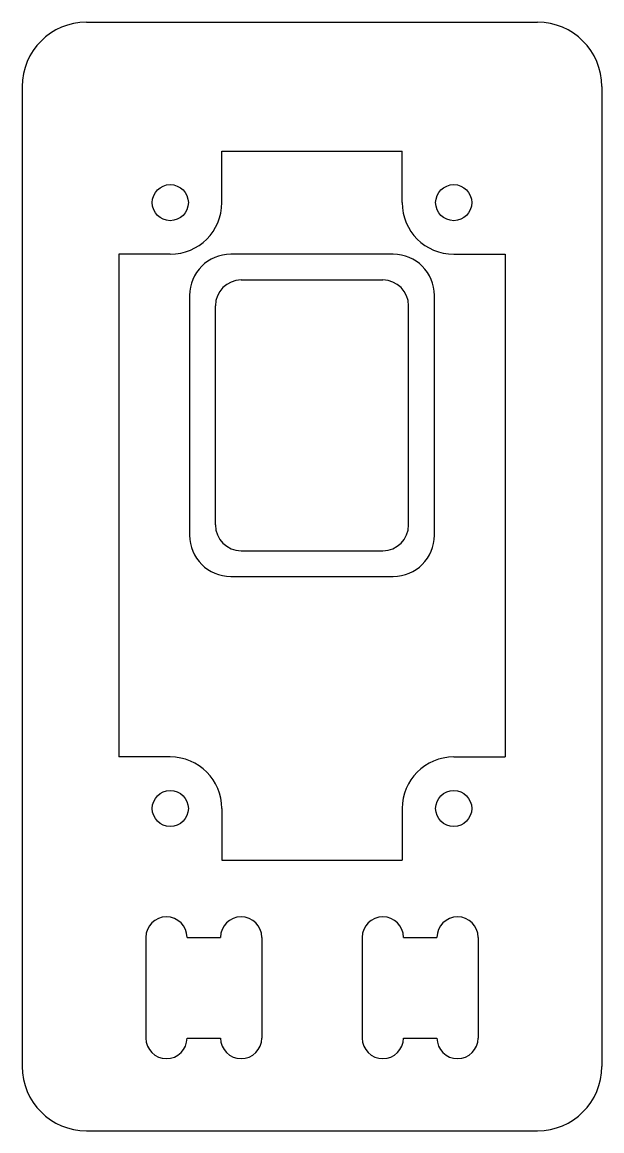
# Model space of a CAD drawing. Extents: x -15 to 30, y -45 to 41.
import ezdxf

# ---------------------------------------------------------------- set-up
doc = ezdxf.new("R2010")
doc.units = 0
doc.layers.get('0').update_dxf_attribs({"linetype": 'CONTINUOUS'})

msp = doc.modelspace()

# ---------------------------------------------------------------- linework, layer by layer
at = {"color": 7, "linetype": 'CONTINUOUS'}
for p, q in [((-10, 41), (25, 41)), ((-15, 36), (-15, -40)), ((30, 36), (30, -40)), ((0.5, 31), (14.5, 31)), ((0.5, 27), (0.5, 31)), ((14.5, 27), (14.5, 31)), ((-3.5, 23), (-7.5, 23)), ((-7.5, 23), (-7.5, -16)), ((13.8, 23), (1.2, 23)), ((18.5, 23), (22.5, 23)), ((22.5, 23), (22.5, -16)), ((2, 21), (13, 21)), ((-2, 19.8), (-2, 1.2)), ((17, 1.2), (17, 19.8)), ((0, 2), (0, 19)), ((15, 2), (15, 19)), ((2, 0), (13, 0)), ((1.2, -2), (13.8, -2)), ((-3.5, -16), (-7.5, -16)), ((18.5, -16), (22.5, -16)), ((0.5, -20), (0.5, -24)), ((14.5, -20), (14.5, -24)), ((0.5, -24), (14.5, -24)), ((-5.4, -30), (-5.4, -37.8)), ((-2.2, -30), (0.4, -30)), ((3.6, -30), (3.6, -37.8)), ((11.4, -30), (11.4, -37.8)), ((14.6, -30), (17.2, -30)), ((20.4, -30), (20.4, -37.8)), ((-2.2, -37.8), (0.4, -37.8)), ((14.6, -37.8), (17.2, -37.8)), ((-10, -45), (25, -45))]:
    msp.add_line(p, q, dxfattribs=at)
for centre in [(-3.5, 27), (18.5, 27), (-3.5, -20), (18.5, -20)]:
    msp.add_circle(centre, 1.4, dxfattribs=at)
for centre, radius, start, end in [((-10, 36), 5, 90, 180), ((25, 36), 5, 0, 90), ((-3.5, 27), 4, 270, 0), ((18.5, 27), 4, 180, 270), ((1.2, 19.8), 3.2, 90, 180), ((13.8, 19.8), 3.2, 0, 90), ((2, 19), 2, 90, 180), ((13, 19), 2, 0, 90), ((2, 2), 2, 180, 270), ((13, 2), 2, 270, 0), ((1.2, 1.2), 3.2, 180, 270), ((13.8, 1.2), 3.2, 270, 0), ((-3.5, -20), 4, 0, 90), ((18.5, -20), 4, 90, 180), ((-3.8, -30), 1.6, 0, 180), ((2, -30), 1.6, 0, 180), ((13, -30), 1.6, 0, 180), ((18.8, -30), 1.6, 0, 180), ((-3.8, -37.8), 1.6, 180, 0), ((2, -37.8), 1.6, 180, 0), ((13, -37.8), 1.6, 180, 0), ((18.8, -37.8), 1.6, 180, 0), ((-10, -40), 5, 180, 270), ((25, -40), 5, 270, 0)]:
    msp.add_arc(centre, radius, start, end, dxfattribs=at)

doc.saveas('drawing.dxf')
